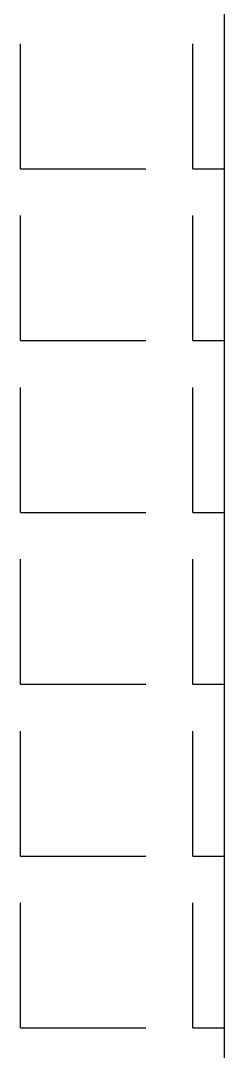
# Model space of a CAD drawing. Header units: millimetres. Extents: x 12827 to 13247, y 6457 to 7051.
# Drawn here: x 13161.9 to 13168.41, y 6667.69 to 6700.68 of the extents above; entities that cross this region are included whole.
import ezdxf

# ---------------------------------------------------------------- set-up
doc = ezdxf.new("R2010")
doc.units = ezdxf.units.MM
doc.header["$LTSCALE"] = 10
doc.layers.add('HT', color=3, linetype='Continuous')

msp = doc.modelspace()

# ---------------------------------------------------------------- linework, layer by layer
at = {"layer": 'HT', "ltscale": 0.5}
for p, q in [((13168.41028, 6483.57523), (13168.41028, 6955.47523)), ((13161.89827, 6695.94264), (13161.89827, 6699.94264)), ((13167.39827, 6695.94264), (13167.39827, 6699.94264)), ((13161.89827, 6695.94264), (13165.89827, 6695.94264)), ((13167.39827, 6695.94264), (13168.41028, 6695.94264)), ((13161.89827, 6690.44264), (13161.89827, 6694.44264)), ((13167.39827, 6690.44264), (13167.39827, 6694.44264)), ((13161.89827, 6690.44264), (13165.89827, 6690.44264)), ((13167.39827, 6690.44264), (13168.41028, 6690.44264)), ((13161.89827, 6684.94264), (13161.89827, 6688.94264)), ((13167.39827, 6684.94264), (13167.39827, 6688.94264)), ((13161.89827, 6684.94264), (13165.89827, 6684.94264)), ((13167.39827, 6684.94264), (13168.41028, 6684.94264)), ((13161.89827, 6679.44264), (13161.89827, 6683.44264)), ((13167.39827, 6679.44264), (13167.39827, 6683.44264)), ((13161.89827, 6679.44264), (13165.89827, 6679.44264)), ((13167.39827, 6679.44264), (13168.41028, 6679.44264)), ((13161.89827, 6673.94264), (13161.89827, 6677.94264)), ((13167.39827, 6673.94264), (13167.39827, 6677.94264)), ((13161.89827, 6673.94264), (13165.89827, 6673.94264)), ((13167.39827, 6673.94264), (13168.41028, 6673.94264)), ((13161.89827, 6668.44264), (13161.89827, 6672.44264)), ((13167.39827, 6668.44264), (13167.39827, 6672.44264)), ((13161.89827, 6668.44264), (13165.89827, 6668.44264)), ((13167.39827, 6668.44264), (13168.41028, 6668.44264))]:
    msp.add_line(p, q, dxfattribs=at)

doc.saveas('drawing.dxf')
